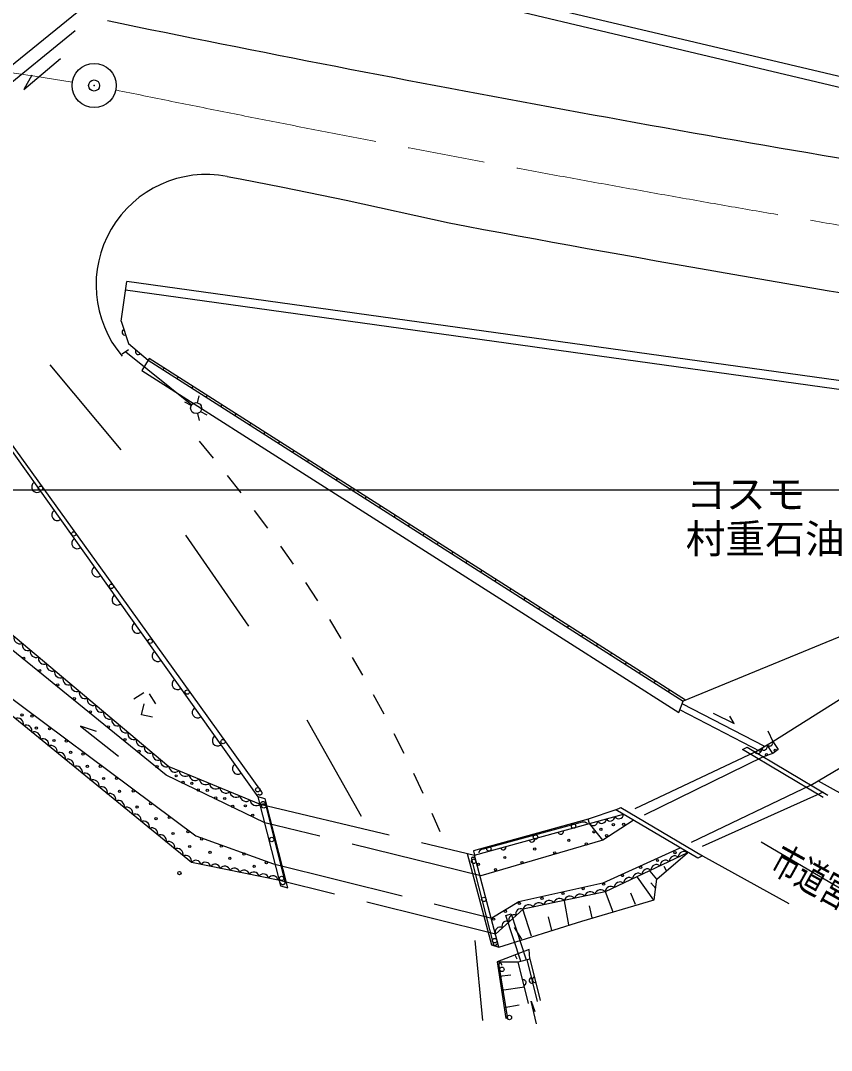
# Model space of a CAD drawing. Units: millimetres, scale not verified. Extents: x 40000 to 680000, y 20000 to 380000.
# Drawn here: x 269766 to 306474, y 241204 to 287821 of the extents above; entities that cross this region are included whole.
import ezdxf
from ezdxf.enums import TextEntityAlignment as Align

# ---------------------------------------------------------------- set-up
doc = ezdxf.new("R2010")
doc.units = ezdxf.units.MM
doc.header["$LTSCALE"] = 1000
doc.header["$PDMODE"] = 32
doc.header["$PDSIZE"] = 500
doc.linetypes.add('CHAIN', pattern=[18.5, 12, -1.5, 3.5, -1.5])
doc.linetypes.add('DASHED', pattern=[7.5, 6, -1.5])
for name, color, linetype, lineweight in [('M-BGD', 7, 'Continuous', 25), ('M-BGD-EXST', 7, 'Continuous', 25), ('M-BMK', 2, 'CHAIN', 13), ('M-BMK-SRVR', 3, 'Continuous', 25), ('M-STR-STRC', 7, 'Continuous', 25)]:
    doc.layers.add(name, color=color, linetype=linetype, lineweight=lineweight)
doc.layers.add('M-BMK-HTXT', color=7, linetype='Continuous')
doc.layers.add('M-OTRS', color=6, linetype='Continuous')
doc.styles.add('ＭＳ ゴシック', font='')
doc.styles.get('ＭＳ ゴシック').set_extended_font_data('MS Gothic')

msp = doc.modelspace()

# ---------------------------------------------------------------- linework, layer by layer
at = {"layer": 'M-BGD'}
for p, q in [((280915, 291436), (341256, 277146)), ((280885, 290965), (341163, 276654)), ((274314, 274208), (274576, 276015)), ((274314, 274208), (274650, 273210)), ((274650, 273210), (275539, 272442)), ((274648, 272915), (274362, 272721)), ((275539, 272442), (299763, 257017)), ((276215, 272012), (276268, 272096)), ((276901, 271693), (276847, 271609)), ((277523, 271179), (277577, 271263)), ((278209, 270860), (278156, 270776)), ((277494, 270400), (277200, 270550)), ((277782, 270518), (277857, 270839)), ((278831, 270346), (278885, 270430)), ((277782, 270038), (277848, 269714)), ((277914, 270131), (278203, 269970)), ((279517, 270027), (279464, 269943)), ((280139, 269512), (280193, 269597)), ((280826, 269194), (280772, 269110)), ((281448, 268679), (281501, 268764)), ((282134, 268361), (282080, 268277)), ((282756, 267846), (282809, 267931)), ((283442, 267528), (283388, 267444)), ((284064, 267013), (284118, 267098)), ((284750, 266695), (284697, 266611)), ((285372, 266180), (285426, 266265)), ((286059, 265862), (286005, 265778)), ((286680, 265347), (286734, 265432)), ((287367, 265029), (287313, 264945)), ((287989, 264514), (288042, 264599)), ((288675, 264196), (288621, 264111)), ((289297, 263681), (289351, 263766)), ((289983, 263363), (289930, 263278)), ((290605, 262848), (290659, 262933)), ((291291, 262530), (291238, 262445)), ((291913, 262015), (291967, 262100)), ((292600, 261697), (292546, 261612)), ((293222, 261182), (293275, 261267)), ((303819, 255182), (313519, 261296)), ((293908, 260864), (293854, 260779)), ((294530, 260349), (294584, 260434)), ((295216, 260031), (295162, 259946)), ((295838, 259516), (295892, 259601)), ((296524, 259198), (296471, 259113)), ((297146, 258683), (297200, 258767)), ((305536, 253215), (315540, 259098)), ((297833, 258365), (297779, 258280)), ((298454, 257850), (298508, 257934)), ((274899, 257121), (275349, 257402)), ((275593, 257346), (275874, 256896)), ((299141, 257532), (299087, 257447)), ((275246, 256399), (275358, 256887)), ((275733, 256287), (275246, 256399)), ((303596, 255677), (303819, 255182)), ((303824, 254651), (303560, 255030)), ((303819, 255182), (304070, 254823)), ((302442, 254824), (302659, 254928)), ((306094, 252650), (302442, 254824)), ((302659, 254928), (306310, 252754)), ((303824, 254651), (303392, 254492)), ((304070, 254823), (303824, 254651)), ((296717, 252095), (295462, 251672)), ((299005, 249338), (298907, 249533)), ((298440, 248007), (297689, 249040)), ((298572, 248951), (298271, 249322)), ((298519, 248533), (298304, 248784)), ((296593, 247458), (296248, 248384)), ((297607, 247812), (297394, 248320)), ((292902, 246375), (292497, 247601)), ((294584, 246890), (294391, 247981)), ((295646, 247204), (295527, 247747)), ((293823, 246636), (293663, 247246)), ((292454, 246235), (292133, 246768)), ((290697, 242551), (290352, 246183)), ((292148, 245525), (292234, 245345)), ((292761, 243327), (292294, 245221)), ((292682, 245316), (293149, 243423)), ((292827, 245352), (293295, 243459)), ((291435, 244563), (291966, 244626)), ((291534, 243929), (292579, 244086)), ((291659, 243146), (292332, 243270))]:
    msp.add_line(p, q, dxfattribs=at)
at = {"layer": 'M-BGD', "linetype": 'DASHED'}
for p, q in [((274524, 272834), (277517, 270434)), ((303004, 254705), (297054, 251891)), ((303392, 254492), (297498, 251615)), ((305536, 253215), (299615, 250360)), ((305869, 253411), (315836, 247894)), ((306095, 252895), (299963, 250145)), ((280615, 252350), (290319, 250043)), ((290600, 249108), (280831, 251506)), ((303295, 250652), (331347, 234073)), ((300643, 250017), (304549, 247857)), ((281217, 249644), (291104, 247183)), ((291264, 246473), (281427, 248908))]:
    msp.add_line(p, q, dxfattribs=at)
for points in [[(278052, 292090), (256724, 274751), (256345, 275217), (277301, 292252)], [(299732, 256891), (303414, 254986), (303276, 254720), (299609, 256617)]]:
    msp.add_lwpolyline(points, dxfattribs=at)
at = {"layer": 'M-BGD'}
for points in [[(270281, 285351), (269908, 284700), (271570, 286106)], [(242060, 276969), (233131, 272822), (232815, 277736), (233636, 279925), (237573, 280426), (242788, 281879), (247452, 281539), (252065, 280052), (259865, 276505), (266881, 271816), (280512, 252682)], [(249641, 278229), (257855, 274688), (262314, 268512), (268364, 260872), (276479, 254055), (280615, 252350)], [(329107, 269310), (316676, 271223), (313199, 270642), (274576, 276015)], [(329046, 268915), (316679, 270818), (313204, 270238), (274519, 275619)], [(275539, 272442), (275251, 271989), (299566, 256505), (299763, 257017)], [(299871, 257066), (275593, 272526), (275539, 272442)], [(281427, 248908), (277500, 249703), (266854, 258395), (262138, 263967), (255756, 271320)], [(269269, 268763), (273923, 262298), (280663, 252918), (280666, 252915), (280669, 252911), (280672, 252907), (280675, 252903), (280678, 252898), (280680, 252894), (280682, 252890), (280684, 252885), (280686, 252880), (280687, 252875), (280688, 252871), (280689, 252866), (280689, 252861), (280690, 252856), (280690, 252851), (280689, 252846), (280689, 252841), (280688, 252836), (280687, 252831), (280686, 252826), (280684, 252822), (280682, 252817), (280680, 252813), (280678, 252808), (280676, 252804), (280673, 252800), (280670, 252796), (280667, 252792), (280663, 252788), (280660, 252785), (280656, 252782), (280652, 252778), (280648, 252776), (280644, 252773), (280640, 252771), (280635, 252768), (280631, 252766), (280626, 252765), (280621, 252763), (280616, 252762), (280612, 252761), (280607, 252761), (280602, 252760), (280597, 252760), (280592, 252760), (280587, 252761), (280582, 252761), (280577, 252762), (280572, 252763), (280567, 252765), (280563, 252766), (280558, 252768), (280554, 252771), (280549, 252773), (280545, 252776), (280541, 252778), (280537, 252782), (280534, 252785), (280530, 252788), (280527, 252792), (280523, 252796), (280521, 252800), (280518, 252804)], [(329046, 268915), (327360, 268355), (299758, 257020)], [(280831, 251506), (276354, 253662), (267953, 260490), (262659, 267285)], [(262138, 264714), (266923, 258952), (277704, 250915), (281217, 249644)], [(301121, 256477), (302077, 256006), (301872, 256336)], [(273196, 255646), (272485, 255885), (274197, 254522)], [(303004, 254705), (303560, 255030), (303819, 255182)], [(280648, 252378), (280648, 252383), (280649, 252387), (280649, 252392), (280651, 252399), (280651, 252401), (280652, 252405), (280653, 252409), (280655, 252414), (280657, 252418), (280659, 252422), (280661, 252426), (280663, 252430), (280666, 252434), (280669, 252437), (280672, 252441), (280675, 252444), (280678, 252447), (280681, 252450), (280685, 252453), (280689, 252456), (280692, 252458), (280696, 252461), (280700, 252463), (280704, 252465), (280708, 252467), (280713, 252468), (280717, 252470), (280721, 252471), (280726, 252472), (280730, 252473), (280735, 252473), (280739, 252473), (280744, 252474), (280749, 252473), (280753, 252473), (280758, 252473), (280765, 252471), (280767, 252471), (280771, 252470), (280775, 252468), (280780, 252467), (280784, 252465), (280788, 252463), (280792, 252461), (280796, 252458), (280799, 252456), (280803, 252453), (280807, 252450), (280810, 252447), (280813, 252444), (280816, 252441), (280819, 252437), (280822, 252433), (280824, 252430), (280827, 252426), (280829, 252422), (280831, 252418), (280833, 252414), (280834, 252409), (280836, 252405), (280837, 252401), (280838, 252396), (280839, 252392), (281729, 248834), (281731, 248829), (281732, 248823), (281733, 248818), (281734, 248812), (281734, 248807), (281734, 248801), (281734, 248796), (281734, 248790), (281733, 248785), (281732, 248780), (281731, 248774), (281729, 248769), (281727, 248764), (281725, 248759), (281722, 248754), (281720, 248749), (281717, 248744), (281713, 248740), (281710, 248736), (281706, 248732), (281702, 248728), (281698, 248724), (281694, 248721), (281689, 248718), (281684, 248715), (281680, 248712), (281675, 248710), (281669, 248708), (281664, 248706), (281659, 248704), (281654, 248703), (281648, 248702), (281643, 248702), (281637, 248702), (281632, 248702), (281626, 248702), (281621, 248703), (281615, 248703), (281610, 248705), (281604, 248706), (281599, 248708), (281594, 248710), (281589, 248713), (281584, 248715), (281580, 248718), (281575, 248721), (281571, 248725), (281567, 248728), (281563, 248732), (281559, 248736), (281556, 248741), (281552, 248745), (281549, 248750), (281547, 248755), (281544, 248759), (281542, 248765), (281540, 248770), (281539, 248775), (281537, 248780), (281536, 248786), (281536, 248791), (281535, 248797), (281535, 248802)], [(296127, 250718), (295515, 251480), (297054, 251891)], [(295415, 251482), (295412, 251484), (295409, 251486), (295406, 251489), (295403, 251491), (295400, 251493), (295396, 251496), (295393, 251498), (295390, 251500), (295387, 251502), (295384, 251504), (295380, 251506), (295377, 251508), (295374, 251510), (295370, 251512), (295367, 251513), (295363, 251515), (295360, 251517), (295356, 251518), (295353, 251520), (295349, 251522), (295346, 251523), (295342, 251524), (295338, 251526), (295335, 251527), (295331, 251528), (295328, 251530), (295324, 251531), (295320, 251532), (295316, 251533), (295313, 251534), (295309, 251535), (295307, 251535), (295301, 251536), (295298, 251537), (295294, 251538), (295290, 251539), (295286, 251539), (295282, 251540), (295279, 251540), (295275, 251541), (295271, 251541), (295267, 251541), (295263, 251541), (295259, 251542), (295256, 251542), (295252, 251542), (295248, 251542), (295244, 251542), (295240, 251542), (295236, 251542), (295232, 251541), (295229, 251541), (295225, 251541), (295221, 251540), (295217, 251540), (295213, 251539), (295209, 251539), (295206, 251538), (295202, 251537), (295198, 251537), (295194, 251536), (295190, 251535), (295187, 251534), (290703, 250319), (290699, 250319), (290694, 250319), (290690, 250318), (290685, 250318), (290681, 250317), (290676, 250316), (290672, 250315), (290667, 250315), (290663, 250313), (290658, 250312), (290654, 250311), (290650, 250310), (290645, 250308), (290641, 250307), (290637, 250305), (290632, 250304), (290628, 250302), (290624, 250300), (290620, 250298), (290616, 250296), (290612, 250294), (290608, 250291), (290604, 250289), (290600, 250287), (290596, 250284), (290592, 250282), (290589, 250279), (290585, 250276), (290581, 250273), (290578, 250271), (290574, 250268), (290571, 250264), (290568, 250261), (290565, 250258), (290561, 250255), (290558, 250252), (290555, 250248), (290552, 250245), (290549, 250241), (290547, 250237), (290544, 250234), (290541, 250230), (290539, 250226), (290536, 250222), (290534, 250219), (290531, 250215), (290529, 250211), (290527, 250207), (290525, 250203), (290523, 250198), (290521, 250194), (290519, 250190), (290518, 250186), (290516, 250181), (290515, 250177), (290513, 250173), (290512, 250168), (290511, 250164), (290510, 250160), (290510, 250159), (290508, 250151), (290507, 250146), (290506, 250142)], [(297498, 251615), (296127, 250718), (290600, 249108)], [(299615, 250360), (296126, 248773), (292327, 247924), (291104, 247183)], [(289988, 250122), (291086, 245976), (291421, 245882), (290319, 250043)], [(290318, 249891), (290317, 249895), (290316, 249898), (290315, 249901), (290313, 249905), (290311, 249908), (290310, 249911), (290308, 249914), (290306, 249917), (290303, 249919), (290301, 249922), (290298, 249924), (290296, 249927), (290293, 249929), (290290, 249931), (290287, 249933), (290284, 249935), (290281, 249937), (290278, 249938), (290275, 249940), (290272, 249941), (290268, 249942), (290265, 249943), (290264, 249943), (290258, 249944), (290254, 249945), (290251, 249945), (290247, 249945), (290244, 249945), (290240, 249945), (290237, 249944), (290233, 249944), (290230, 249943), (290226, 249942), (290223, 249941), (290220, 249940), (290216, 249938), (290213, 249937), (290210, 249935), (290207, 249933), (290204, 249931), (290201, 249929), (290199, 249927), (290196, 249924), (290193, 249922), (290191, 249919), (290189, 249917), (290187, 249914), (290185, 249911), (290183, 249908), (290181, 249905), (290180, 249901), (290178, 249898), (290177, 249895), (290176, 249891), (290175, 249888), (290175, 249888), (290174, 249881), (290174, 249878), (290173, 249874), (290173, 249871), (290173, 249867), (290174, 249863), (290174, 249860), (291160, 246030), (291161, 246026), (291162, 246022), (291163, 246019), (291165, 246015), (291166, 246011), (291168, 246008), (291170, 246005), (291172, 246001), (291174, 245998), (291176, 245995), (291179, 245992), (291181, 245989), (291184, 245986), (291187, 245984), (291190, 245981), (291193, 245979), (291196, 245976), (291199, 245974), (291202, 245972), (291206, 245970), (291209, 245968), (291213, 245967), (291216, 245965), (291220, 245964), (291224, 245963), (291228, 245962), (291231, 245961), (291235, 245961), (291239, 245960), (291243, 245960), (291247, 245960), (291251, 245960), (291255, 245960), (291258, 245961), (291262, 245961), (291266, 245962), (291270, 245963), (291274, 245964), (291277, 245965), (291281, 245966), (291284, 245968), (291288, 245970), (291291, 245971), (291295, 245973), (291298, 245975), (291301, 245978), (291304, 245980), (291307, 245983), (291310, 245985), (291313, 245988), (291315, 245991), (291318, 245994), (291320, 245997), (291322, 246000), (291324, 246003), (291326, 246007), (291328, 246010), (291330, 246014), (291331, 246017), (291332, 246021), (291333, 246025), (291334, 246028), (291335, 246032)], [(299963, 250145), (296237, 248375), (292514, 247591), (291264, 246473)], [(291421, 245882), (295173, 247047), (298457, 248022), (298573, 248951), (299963, 250145)], [(292418, 245251), (291739, 247311), (291977, 247389), (292661, 245311)], [(291337, 245208), (292294, 245221), (292827, 245352), (292784, 245770), (291337, 245208), (291741, 242654)], [(291550, 245062), (291551, 245066), (291551, 245070), (291552, 245074), (291552, 245079), (291552, 245083), (291552, 245087), (291551, 245091), (291550, 245096), (291549, 245100), (291548, 245104), (291546, 245108), (291545, 245112), (291543, 245115), (291540, 245119), (291538, 245123), (291535, 245126), (291532, 245129), (291529, 245132), (291526, 245135), (291522, 245137), (291519, 245140), (291515, 245142), (291511, 245144), (291507, 245145), (291503, 245147), (291499, 245148), (291498, 245148), (291491, 245149), (291486, 245150), (291482, 245150), (291478, 245150), (291474, 245149), (291469, 245149), (291465, 245148), (291461, 245147), (291457, 245145), (291453, 245143), (291449, 245142), (291446, 245139), (291442, 245137), (291439, 245134), (291435, 245132), (291432, 245129), (291429, 245126), (291427, 245122), (291424, 245119), (291422, 245115), (291420, 245111), (291418, 245107), (291417, 245103), (291415, 245099), (291414, 245096), (291413, 245091), (291413, 245087), (291413, 245082), (291413, 245078), (291413, 245074), (291413, 245070), (291414, 245065), (291415, 245061), (291416, 245057), (291418, 245053), (291420, 245049), (291810, 242628)], [(293120, 242411), (292886, 243440), (293046, 242959)]]:
    msp.add_lwpolyline(points, dxfattribs=at)
for points in [[(281864, 248563), (280844, 252592), (280512, 252682), (281531, 248656)], [(300643, 250017), (300426, 249912), (296717, 252095), (296935, 252199)], [(295462, 251672), (290266, 250236), (290319, 250043), (295515, 251480)]]:
    msp.add_lwpolyline(points, close=True, dxfattribs=at)
for centre, radius in [((277712, 270278), 250), ((270669, 266652), 100), ((272171, 264583), 100), ((273876, 262210), 100), ((275636, 259728), 100), ((269909, 258962), 50), ((270637, 258400), 50), ((271447, 257750), 50), ((277310, 257426), 100), ((272196, 257131), 50), ((269830, 256391), 50), ((272932, 256532), 50), ((270281, 256338), 50), ((270481, 255795), 50), ((271074, 255761), 50), ((273735, 255850), 50), ((271278, 255234), 50), ((271838, 255207), 50), ((274495, 255280), 50), ((278933, 255184), 100), ((272029, 254700), 50), ((272594, 254621), 50), ((275125, 254740), 50), ((303535, 254595), 50), ((303930, 254785), 50), ((272791, 254061), 50), ((273374, 254063), 50), ((275945, 254053), 50), ((276807, 253631), 50), ((273522, 253515), 50), ((274106, 253517), 50), ((277117, 253337), 50), ((277519, 253295), 50), ((274246, 252936), 50), ((274866, 252947), 50), ((277808, 252988), 50), ((278218, 252980), 50), ((278601, 252634), 50), ((280505, 253003), 100), ((275041, 252221), 50), ((275659, 252370), 50), ((279007, 252609), 50), ((279370, 252251), 50), ((279941, 252273), 50), ((280777, 252272), 100), ((275898, 251697), 50), ((276493, 251749), 50), ((280273, 251853), 50), ((294800, 251357), 100), ((296602, 251426), 50), ((297073, 251437), 50), ((276668, 251022), 50), ((277340, 251107), 50), ((277966, 250774), 50), ((281137, 250750), 100), ((293079, 250861), 100), ((295728, 251096), 50), ((296038, 251207), 50), ((296295, 250928), 50), ((277425, 250436), 50), ((278851, 250449), 50), ((290969, 250325), 100), ((293044, 250320), 50), ((294585, 250717), 50), ((295382, 250551), 50), ((278342, 250173), 50), ((279238, 249897), 50), ((279883, 250091), 50), ((291689, 249936), 50), ((293949, 250148), 50), ((299393, 250158), 50), ((280339, 249540), 50), ((280892, 249704), 50), ((290276, 249761), 100), ((290497, 249624), 50), ((291267, 249382), 50), ((292463, 249711), 50), ((297835, 249490), 50), ((298603, 249799), 50), ((276958, 249229), 75), ((281584, 248991), 100), ((297015, 249119), 50), ((295234, 248521), 50), ((296163, 248728), 50), ((290740, 248040), 100), ((293373, 248088), 50), ((294323, 248309), 50), ((291713, 247498), 50), ((292347, 247857), 50), ((291182, 247144), 50), ((291228, 246171), 100), ((291557, 244873), 100), ((291893, 242693), 100)]:
    msp.add_circle(centre, radius, dxfattribs=at)
for centre, radius, start, end in [((274482, 273709), 125, 108.6302, 288.6302), ((275094, 272826), 125, 139.1604, 319.1604), ((270516, 266713), 250, 125.4651, 305.4651), ((271424, 265438), 250, 125.4651, 305.4651), ((272333, 264162), 250, 125.4651, 305.4651), ((273242, 262886), 250, 125.4651, 305.4651), ((274151, 261611), 250, 125.4651, 305.4651), ((275059, 260335), 250, 125.4651, 305.4651), ((269731, 259878), 268, 166.1453, 293.7904), ((270100, 259568), 268, 166.1453, 293.7904), ((270469, 259258), 268, 166.1453, 293.7904), ((275968, 259060), 250, 125.4651, 305.4651), ((270838, 258948), 268, 166.1453, 293.7904), ((271207, 258639), 268, 166.1453, 293.7904), ((271575, 258329), 268, 166.1453, 293.7904), ((271944, 258019), 268, 166.1453, 293.7904), ((276877, 257784), 250, 125.4651, 305.4651), ((272313, 257709), 268, 166.1453, 293.7904), ((272682, 257399), 268, 166.1453, 293.7904), ((273051, 257089), 268, 166.1453, 293.7904), ((273420, 256779), 268, 166.1453, 293.7904), ((273789, 256469), 268, 166.1453, 293.7904), ((277785, 256508), 250, 125.4651, 305.4651), ((269626, 255970), 276, 347.9029, 113.635), ((270007, 255659), 276, 347.9029, 113.635), ((274158, 256160), 268, 166.1453, 293.7904), ((270387, 255349), 276, 347.9029, 113.635), ((274526, 255850), 268, 166.1453, 293.7904), ((274895, 255540), 268, 166.1453, 293.7904), ((270767, 255038), 276, 347.9029, 113.635), ((271147, 254728), 276, 347.9029, 113.635), ((275264, 255230), 268, 166.1453, 293.7904), ((278694, 255233), 250, 125.4651, 305.4651), ((303415, 254958), 161, 214.3799, 26.3205), ((303690, 255106), 125, 210.3502, 30.3502), ((271527, 254418), 276, 347.9029, 113.635), ((275633, 254920), 268, 166.1453, 293.7904), ((276002, 254610), 268, 166.1453, 293.7904), ((303137, 254796), 161, 214.3799, 26.3205), ((271908, 254107), 276, 347.9029, 113.635), ((272288, 253797), 276, 347.9029, 113.635), ((276371, 254300), 268, 166.1453, 293.7904), ((279603, 253957), 250, 125.4651, 305.4651), ((272668, 253486), 276, 347.9029, 113.635), ((276759, 254081), 281, 185.375, 309.8229), ((277218, 253892), 281, 185.375, 309.8229), ((277678, 253702), 281, 185.375, 309.8229), ((273048, 253176), 276, 347.9029, 113.635), ((273428, 252865), 276, 347.9029, 113.635), ((278137, 253513), 281, 185.375, 309.8229), ((278597, 253323), 281, 185.375, 309.8229), ((273809, 252555), 276, 347.9029, 113.635), ((279057, 253134), 281, 185.375, 309.8229), ((279516, 252944), 281, 185.375, 309.8229), ((279976, 252755), 281, 185.375, 309.8229), ((274189, 252245), 276, 347.9029, 113.635), ((274569, 251934), 276, 347.9029, 113.635), ((280435, 252566), 281, 185.375, 309.8229), ((274949, 251624), 276, 347.9029, 113.635), ((296462, 251792), 207, 210.9775, 358.9504), ((296847, 251895), 207, 210.9775, 358.9504), ((275329, 251313), 276, 347.9029, 113.635), ((275710, 251003), 276, 347.9029, 113.635), ((295693, 251586), 207, 210.9775, 358.9504), ((296077, 251689), 207, 210.9775, 358.9504), ((276090, 250692), 276, 347.9029, 113.635), ((294216, 251120), 125, 195.4509, 15.4509), ((276470, 250382), 276, 347.9029, 113.635), ((276850, 250072), 276, 347.9029, 113.635), ((291618, 250402), 125, 195.4509, 15.4509), ((292917, 250761), 125, 195.4509, 15.4509), ((277230, 249761), 276, 347.9029, 113.635), ((299385, 249760), 250, 48.9968, 181.824), ((299799, 249957), 250, 48.9968, 181.824), ((277700, 249571), 240, 10.599, 146.5064), ((278137, 249482), 240, 10.599, 146.5064), ((278573, 249394), 240, 10.599, 146.5064), ((279009, 249306), 240, 10.599, 146.5064), ((279446, 249217), 240, 10.599, 146.5064), ((298143, 249170), 250, 48.9968, 181.824), ((298557, 249367), 250, 48.9968, 181.824), ((298971, 249563), 250, 48.9968, 181.824), ((279882, 249129), 240, 10.599, 146.5064), ((280318, 249041), 240, 10.599, 146.5064), ((280755, 248952), 240, 10.599, 146.5064), ((281191, 248864), 240, 10.599, 146.5064), ((297315, 248777), 250, 48.9968, 181.824), ((297729, 248973), 250, 48.9968, 181.824), ((296028, 248215), 264, 37.4042, 166.3829), ((296487, 248383), 250, 48.9968, 181.824), ((296901, 248580), 250, 48.9968, 181.824), ((294166, 247823), 264, 37.4042, 166.3829), ((294631, 247921), 264, 37.4042, 166.3829), ((295097, 248019), 264, 37.4042, 166.3829), ((295562, 248117), 264, 37.4042, 166.3829), ((292405, 247398), 222, 60.6606, 203.0031), ((292770, 247529), 264, 37.4042, 166.3829), ((293235, 247627), 264, 37.4042, 166.3829), ((293701, 247725), 264, 37.4042, 166.3829), ((292093, 247118), 222, 60.6606, 203.0031), ((291468, 246559), 222, 60.6606, 203.0031), ((291781, 246839), 222, 60.6606, 203.0031), ((292527, 244274), 125, 283.868, 103.868), ((292916, 244370), 125, 103.868, 283.868), ((293061, 244406), 125, 103.868, 283.868)]:
    msp.add_arc(centre, radius, start, end, dxfattribs=at)
at = {"layer": 'M-BMK'}
msp.add_lwpolyline([(262482, 286314), (264470, 286095), (266455, 285853), (268438, 285588), (270417, 285302), (272108, 285041)], dxfattribs=at)
msp.add_arc((468466, 1234358), 969369, 258.43184, 260.87169, dxfattribs=at)
at = {"layer": 'M-BMK-SRVR'}
msp.add_circle((273095, 284882), 1000, dxfattribs=at)
at = {"layer": 'M-OTRS'}
msp.add_point((273095, 284882), dxfattribs=at)
at = {"layer": 'M-STR-STRC'}
for p, q in [((284503, 279694), (289168, 278663)), ((271091, 272235), (274299, 268393)), ((277847, 268782), (278490, 268012)), ((279121, 267233), (279740, 266447)), ((349122, 266571), (227056, 266571)), ((280348, 265651), (280944, 264848)), ((277238, 264527), (280080, 260412)), ((281527, 264036), (282100, 263216)), ((282660, 262387), (283209, 261551)), ((283745, 260705), (284270, 259852)), ((284784, 258990), (285242, 258194)), ((285730, 257320), (286205, 256439)), ((282730, 256170), (285185, 251801)), ((286668, 255552), (287117, 254659)), ((287553, 253759), (287977, 252853)), ((288387, 251940), (288746, 251113))]:
    msp.add_line(p, q, dxfattribs=at)
msp.add_lwpolyline([(279114, 280767), (279702, 280656), (281645, 280274), (284503, 279694)], dxfattribs=at)
for centre, radius, start, end in [((468466, 1234358), 966369, 258.37273, 260.87169), ((278184, 275855), 5000, 79.2763, 220.0918), ((468466, 1234358), 972369, 259.37426, 260.87169)]:
    msp.add_arc(centre, radius, start, end, dxfattribs=at)

# ---------------------------------------------------------------- texts
at = {"layer": 'M-BGD-EXST', "style": 'ＭＳ ゴシック', "width": 0.7}
msp.add_text('市道宮の馬場宮ノ下線', height=1320, rotation=331.065, dxfattribs=at).set_placement((308949, 245996), align=Align.BOTTOM_CENTER)
at = {"layer": 'M-BMK-HTXT', "style": 'ＭＳ ゴシック'}
for s, p in [('コスモ', (299898, 265331)), ('村重石油', (299874, 263312))]:
    msp.add_text(s, height=1320, dxfattribs=at).set_placement(p, align=Align.BOTTOM_LEFT)

doc.saveas('drawing.dxf')
